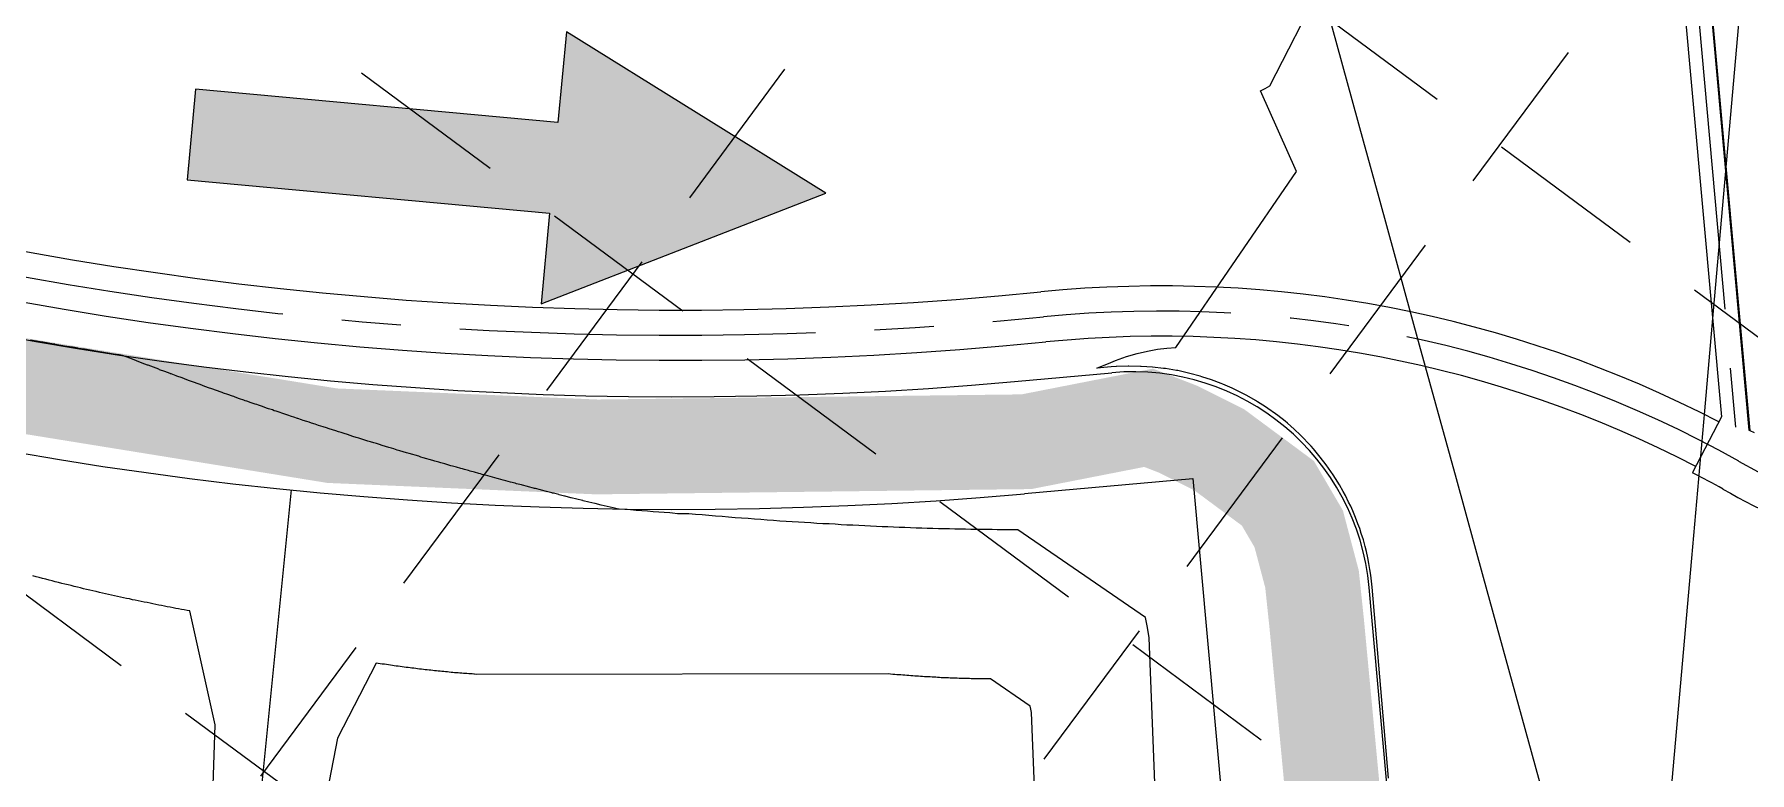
# Model space of a CAD drawing. Header units: feet. Extents: x 2260 to 6199, y 3666 to 7344.
# Drawn here: x 4510.5 to 4655.2, y 5997.4 to 6059.7 of the extents above; entities that cross this region are included whole.
import ezdxf

# ---------------------------------------------------------------- set-up
doc = ezdxf.new("R2010")
doc.units = ezdxf.units.FT
doc.header["$LTSCALE"] = 40
doc.header["$MEASUREMENT"] = 0
doc.linetypes.add('CENTER2', pattern=[1.125, 0.75, -0.125, 0.125, -0.125])
doc.linetypes.add('HIDDEN', pattern=[0.375, 0.25, -0.125])
doc.layers.get('0').update_dxf_attribs({"linetype": 'CONTINUOUS'})
for name, color, linetype in [('CL-STORM', 4, 'CENTER2'), ('CONTROL', 8, 'CONTINUOUS'), ('EOP-PROP', 4, 'CONTINUOUS'), ('EROSION BLANKETS', 84, 'CONTINUOUS'), ('GRID', 254, 'HIDDEN'), ('lots-line', 4, 'CONTINUOUS'), ('PC', 43, 'CONTINUOUS'), ('ST-ROW', 2, 'CONTINUOUS'), ('STORM', 3, 'CONTINUOUS')]:
    doc.layers.add(name, color=color, linetype=linetype)

# ---------------------------------------------------------------- blocks, each defined once
blk = doc.blocks.new('arrow')
blk.add_lwpolyline([(-67.01, -25.36), (-59.33, -25.42), (-59.57, -56.14), (-51.89, -56.2), (-51.65, -25.48), (-43.97, -25.54), (-55.3, -2.41), (-67.01, -25.36)], close=True)
at = {"color": 254}
for points in [[(-43.97, -25.54), (-67.01, -25.36), (-55.3, -2.41), (-67.01, -25.36)], [(-59.57, -56.14), (-51.89, -56.2), (-59.33, -25.42), (-51.65, -25.48)]]:
    blk.add_solid(points, dxfattribs=at)

msp = doc.modelspace()

# ---------------------------------------------------------------- linework, layer by layer
at = {"layer": 'CL-STORM', "color": 7}
msp.add_line((4646.34, 6111.2), (4654.27, 6023.69), dxfattribs=at)
for centre, radius, start, end in [((4564.71, 6344.61), 310.3, 233.3765, 275.7143), ((4605.57, 5936.35), 100, 60.8571, 95.7143), ((4702.96, 6111.03), 100, 240.8571, 275.1728), ((4741.41, 5951.12), 90, 135.3552, 166.7364)]:
    msp.add_arc(centre, radius, start, end, dxfattribs=at)
at = {"layer": 'EOP-PROP', "color": 7}
for p, q in [((4593.16, 6030.4), (4601.37, 6031.14)), ((4593.16, 6030.4), (4601.37, 6031.14)), ((4631.82, 5916.53), (4623.09, 6013.03)), ((4631.82, 5916.53), (4623.09, 6013.03))]:
    msp.add_line(p, q, dxfattribs=at)
for centre, radius, start, end in [((4564.71, 6344.61), 315.5, 233.3765, 275.1728), ((4564.71, 6344.61), 315.5, 233.3765, 275.1728), ((4603.17, 6011.22), 20, 5.1728, 95.1728), ((4603.17, 6011.22), 20, 5.1728, 95.1728)]:
    msp.add_arc(centre, radius, start, end, dxfattribs=at)
at = {"layer": 'EROSION BLANKETS', "const_width": 8}
msp.add_lwpolyline([(4411.57, 6063.97), (4435.04, 6051.92), (4457.71, 6043.18), (4473.9, 6037.79), (4499.05, 6031.74), (4535.6, 6025.83), (4557.94, 6024.88), (4594.17, 6025.32), (4604.48, 6027.34), (4606.91, 6026.4), (4610.44, 6024.64), (4615.39, 6020.97), (4617.15, 6017.96), (4618.27, 6013.72), (4618.66, 6010.02), (4627.61, 5915.19), (4627.17, 5912.73), (4625.96, 5911.56), (4624.54, 5911.05)], dxfattribs=at)
at = {"layer": 'GRID', "linetype": 'HIDDEN', "ltscale": 1.35}
for p, q in [((3332.84, 7014.93), (5935.28, 5085.76)), ((3301.73, 6972.95), (5904.16, 5043.78)), ((3270.61, 6930.98), (5873.05, 5001.81)), ((4736.81, 6364.42), (3647.62, 4895.12)), ((4778.78, 6333.31), (3689.59, 4864.01)), ((4820.76, 6302.19), (3731.57, 4832.89))]:
    msp.add_line(p, q, dxfattribs=at)
at = {"layer": 'lots-line', "color": 7}
msp.add_line((4532.15, 6021.25), (4520.63, 5906.83), dxfattribs=at)
msp.add_line((4532.15, 6021.25), (4520.63, 5906.83), dxfattribs=at)
at = {"layer": 'PC', "color": 43, "flags": 128}
for points, elevation in [([(4624.71, 5996.93), (4623.33, 6013.05), (4623.33, 6013.05), (4623.28, 6013.55), (4623.22, 6014.05), (4623.15, 6014.53), (4623.07, 6015.05), (4622.97, 6015.51), (4622.86, 6016.05), (4622.74, 6016.49), (4622.6, 6017.03), (4622.42, 6017.57), (4622.29, 6017.99), (4622.14, 6018.39), (4621.94, 6018.94), (4621.7, 6019.5), (4621.53, 6019.87), (4621.36, 6020.23), (4621.09, 6020.78), (4620.9, 6021.12), (4620.59, 6021.67), (4620.24, 6022.23), (4620.05, 6022.53), (4619.67, 6023.09), (4619.47, 6023.37), (4619.27, 6023.63), (4618.85, 6024.17), (4618.39, 6024.71), (4618.19, 6024.95), (4617.98, 6025.17), (4617.49, 6025.69), (4617.29, 6025.88), (4616.76, 6026.39), (4616.19, 6026.88), (4615.99, 6027.05), (4615.38, 6027.53), (4615.18, 6027.68), (4614.54, 6028.13), (4614.35, 6028.27), (4613.67, 6028.7), (4613.49, 6028.81), (4612.78, 6029.21), (4612.6, 6029.31), (4612.43, 6029.4), (4611.69, 6029.77), (4611.52, 6029.84), (4610.75, 6030.18), (4610.6, 6030.24), (4609.8, 6030.54), (4608.96, 6030.81), (4608.83, 6030.86), (4607.96, 6031.09), (4607.84, 6031.12), (4606.95, 6031.32), (4606.84, 6031.34), (4605.92, 6031.49), (4605.83, 6031.5), (4605.75, 6031.51), (4604.82, 6031.62), (4603.85, 6031.68), (4603.8, 6031.68), (4602.81, 6031.7), (4602.77, 6031.7), (4601.78, 6031.66), (4601.75, 6031.66), (4601.33, 6031.63), (4601.33, 6031.63), (4600.1, 6031.53), (4601.29, 6032.02), (4601.69, 6032.17), (4602.62, 6032.5), (4603.53, 6032.76), (4604.39, 6032.97), (4605.23, 6033.12), (4606.02, 6033.22), (4606.78, 6033.28), (4616.95, 6048.12), (4613.92, 6054.93), (4614.32, 6055.13), (4614.71, 6055.35), (4619, 6063.75), (4622.59, 6050.7), (4623.9, 6045.92), (4627.32, 6033.49), (4630.42, 6022.21), (4632.71, 6013.9), (4637.07, 5998.05), (4645.94, 5965.78), (4650.32, 6015.49), (4651.41, 6027.92), (4652.1, 6035.73), (4654.85, 6066.99)], 548), ([(4624.71, 5996.93), (4623.33, 6013.05), (4623.33, 6013.05), (4623.28, 6013.55), (4623.22, 6014.05), (4623.15, 6014.53), (4623.07, 6015.05), (4622.97, 6015.51), (4622.86, 6016.05), (4622.74, 6016.49), (4622.6, 6017.03), (4622.42, 6017.57), (4622.29, 6017.99), (4622.14, 6018.39), (4621.94, 6018.94), (4621.7, 6019.5), (4621.53, 6019.87), (4621.36, 6020.23), (4621.09, 6020.78), (4620.9, 6021.12), (4620.59, 6021.67), (4620.24, 6022.23), (4620.05, 6022.53), (4619.67, 6023.09), (4619.47, 6023.37), (4619.27, 6023.63), (4618.85, 6024.17), (4618.39, 6024.71), (4618.19, 6024.95), (4617.98, 6025.17), (4617.49, 6025.69), (4617.29, 6025.88), (4616.76, 6026.39), (4616.19, 6026.88), (4615.99, 6027.05), (4615.38, 6027.53), (4615.18, 6027.68), (4614.54, 6028.13), (4614.35, 6028.27), (4613.67, 6028.7), (4613.49, 6028.81), (4612.78, 6029.21), (4612.6, 6029.31), (4612.43, 6029.4), (4611.69, 6029.77), (4611.52, 6029.84), (4610.75, 6030.18), (4610.6, 6030.24), (4609.8, 6030.54), (4608.96, 6030.81), (4608.83, 6030.86), (4607.96, 6031.09), (4607.84, 6031.12), (4606.95, 6031.32), (4606.84, 6031.34), (4605.92, 6031.49), (4605.83, 6031.5), (4605.75, 6031.51), (4604.82, 6031.62), (4603.85, 6031.68), (4603.8, 6031.68), (4602.81, 6031.7), (4602.77, 6031.7), (4601.78, 6031.66), (4601.75, 6031.66), (4601.33, 6031.63), (4601.33, 6031.63), (4600.1, 6031.53), (4601.29, 6032.02), (4601.69, 6032.17), (4602.62, 6032.5), (4603.53, 6032.76), (4604.39, 6032.97), (4605.23, 6033.12), (4606.02, 6033.22), (4606.78, 6033.28), (4616.95, 6048.12), (4613.92, 6054.93), (4614.32, 6055.13), (4614.71, 6055.35), (4619, 6063.75), (4622.59, 6050.7), (4623.9, 6045.92), (4627.32, 6033.49), (4630.42, 6022.21), (4632.71, 6013.9), (4637.07, 5998.05), (4645.94, 5965.78), (4650.32, 6015.49), (4651.41, 6027.92), (4652.1, 6035.73), (4654.85, 6066.99)], 548), ([(4605.86, 5974.94), (4604.54, 6008.77), (4604.4, 6009.63), (4604.22, 6010.5), (4593.45, 6017.88), (4593.02, 6017.88), (4592.59, 6017.88), (4592.15, 6017.89), (4591.71, 6017.89), (4591.27, 6017.9), (4590.83, 6017.9), (4590.38, 6017.91), (4589.94, 6017.91), (4589.49, 6017.92), (4589.04, 6017.93), (4588.58, 6017.94), (4588.13, 6017.95), (4587.67, 6017.96), (4587.21, 6017.97), (4586.75, 6017.98), (4586.28, 6018), (4585.81, 6018.01), (4585.34, 6018.03), (4584.87, 6018.04), (4584.4, 6018.06), (4583.92, 6018.08), (4583.45, 6018.09), (4582.96, 6018.11), (4582.48, 6018.13), (4582, 6018.15), (4581.51, 6018.17), (4581.02, 6018.2), (4580.53, 6018.22), (4580.03, 6018.24), (4579.53, 6018.27), (4579.03, 6018.29), (4578.53, 6018.32), (4578.03, 6018.35), (4577.52, 6018.38), (4577.01, 6018.4), (4576.5, 6018.43), (4575.98, 6018.47), (4575.46, 6018.5), (4574.94, 6018.53), (4574.42, 6018.56), (4573.89, 6018.6), (4573.37, 6018.63), (4572.84, 6018.67), (4572.3, 6018.71), (4571.77, 6018.75), (4571.23, 6018.79), (4570.69, 6018.83), (4570.14, 6018.87), (4569.59, 6018.91), (4569.04, 6018.95), (4568.49, 6019), (4567.93, 6019.04), (4567.38, 6019.09), (4566.81, 6019.14), (4566.25, 6019.19), (4565.68, 6019.24), (4564.74, 6019.24), (4564.3, 6019.29), (4564.09, 6019.31), (4563.62, 6019.34), (4563.15, 6019.38), (4562.68, 6019.41), (4562.2, 6019.45), (4561.73, 6019.48), (4561.25, 6019.52), (4560.77, 6019.56), (4560.29, 6019.6), (4559.81, 6019.64), (4559.65, 6019.65), (4559.31, 6019.73), (4559.31, 6019.73), (4559.3, 6019.73), (4558.79, 6019.85), (4558.3, 6019.97), (4558.28, 6019.98), (4557.79, 6020.1), (4557.77, 6020.1), (4557.75, 6020.11), (4557.26, 6020.22), (4556.78, 6020.34), (4556.75, 6020.35), (4556.71, 6020.36), (4556.24, 6020.48), (4555.77, 6020.59), (4555.73, 6020.6), (4555.27, 6020.72), (4555.21, 6020.73), (4554.76, 6020.84), (4554.71, 6020.86), (4554.26, 6020.97), (4554.2, 6020.99), (4554.13, 6021), (4553.69, 6021.12), (4553.25, 6021.23), (4553.18, 6021.25), (4552.75, 6021.36), (4552.67, 6021.38), (4552.59, 6021.4), (4552.16, 6021.51), (4552.07, 6021.54), (4551.65, 6021.65), (4551.56, 6021.67), (4551.15, 6021.78), (4551.05, 6021.81), (4550.64, 6021.91), (4550.24, 6022.02), (4550.13, 6022.05), (4550.02, 6022.08), (4549.63, 6022.19), (4549.51, 6022.22), (4549.12, 6022.32), (4548.74, 6022.43), (4548.62, 6022.46), (4548.24, 6022.56), (4548.11, 6022.6), (4547.98, 6022.64), (4547.61, 6022.74), (4547.25, 6022.84), (4547.1, 6022.88), (4546.75, 6022.98), (4546.6, 6023.02), (4546.45, 6023.06), (4546.1, 6023.16), (4545.76, 6023.26), (4545.6, 6023.3), (4545.26, 6023.4), (4545.09, 6023.45), (4544.76, 6023.54), (4544.59, 6023.59), (4544.27, 6023.69), (4544.09, 6023.74), (4543.77, 6023.83), (4543.59, 6023.88), (4543.28, 6023.97), (4543.09, 6024.03), (4542.9, 6024.09), (4542.59, 6024.18), (4542.39, 6024.24), (4542.09, 6024.32), (4541.88, 6024.39), (4541.59, 6024.47), (4541.3, 6024.56), (4541.09, 6024.62), (4540.81, 6024.71), (4540.59, 6024.77), (4540.37, 6024.84), (4540.09, 6024.92), (4539.82, 6025.01), (4539.6, 6025.08), (4539.33, 6025.16), (4539.1, 6025.23), (4538.84, 6025.31), (4538.6, 6025.38), (4538.36, 6025.46), (4538.1, 6025.54), (4537.86, 6025.61), (4537.61, 6025.69), (4537.35, 6025.77), (4537.11, 6025.85), (4536.88, 6025.92), (4536.62, 6026.01), (4536.35, 6026.09), (4536.12, 6026.16), (4535.9, 6026.23), (4535.63, 6026.32), (4535.35, 6026.41), (4535.13, 6026.48), (4534.85, 6026.57), (4534.64, 6026.64), (4534.44, 6026.7), (4534.15, 6026.8), (4533.85, 6026.9), (4533.66, 6026.96), (4533.46, 6027.02), (4533.16, 6027.12), (4533.01, 6027.17), (4532.7, 6027.28), (4532.67, 6027.29), (4532.36, 6027.39), (4532.18, 6027.45), (4531.86, 6027.56), (4531.69, 6027.61), (4531.36, 6027.72), (4531.2, 6027.78), (4530.87, 6027.89), (4530.71, 6027.94), (4530.55, 6028), (4530.22, 6028.11), (4530.07, 6028.16), (4529.73, 6028.28), (4529.38, 6028.4), (4529.24, 6028.45), (4529.1, 6028.49), (4528.75, 6028.61), (4528.39, 6028.74), (4528.27, 6028.78), (4528.14, 6028.83), (4527.78, 6028.95), (4527.41, 6029.09), (4527.29, 6029.13), (4527.18, 6029.17), (4526.8, 6029.3), (4526.42, 6029.43), (4526.32, 6029.47), (4526.22, 6029.51), (4525.83, 6029.64), (4525.44, 6029.78), (4525.35, 6029.82), (4525.26, 6029.85), (4524.86, 6029.99), (4524.46, 6030.14), (4524.38, 6030.17), (4524.3, 6030.2), (4523.9, 6030.34), (4523.48, 6030.5), (4523.41, 6030.52), (4523.35, 6030.55), (4522.93, 6030.7), (4522.5, 6030.86), (4522.45, 6030.88), (4522.02, 6031.04), (4521.96, 6031.06), (4521.92, 6031.07), (4521.48, 6031.24), (4521.04, 6031.4), (4521, 6031.42), (4520.96, 6031.43), (4520.52, 6031.6), (4520.07, 6031.77), (4520.04, 6031.78), (4520.02, 6031.79), (4519.56, 6031.96), (4519.1, 6032.14), (4519.08, 6032.15), (4518.61, 6032.33), (4518.6, 6032.33), (4518.6, 6032.34), (4518.13, 6032.52), (4517.9, 6032.61), (4517.64, 6032.65), (4517.64, 6032.65), (4517.15, 6032.72), (4516.66, 6032.8), (4516.65, 6032.8), (4516.65, 6032.8), (4516.16, 6032.88), (4516.15, 6032.88), (4515.66, 6032.96), (4515.65, 6032.96), (4515.17, 6033.04), (4514.69, 6033.12), (4514.68, 6033.12), (4514.66, 6033.12), (4514.18, 6033.2), (4514.17, 6033.21), (4513.69, 6033.29), (4513.22, 6033.37), (4513.2, 6033.37), (4513.18, 6033.37), (4512.71, 6033.45), (4512.24, 6033.53), (4512.21, 6033.54), (4512.21, 6033.54), (4512.13, 6033.55), (4512.1, 6033.56), (4511.64, 6033.64), (4511.18, 6033.72), (4511.15, 6033.73), (4511.11, 6033.73), (4510.65, 6033.81), (4510.62, 6033.82), (4510.16, 6033.9)], 549), ([(4605.86, 5974.94), (4604.54, 6008.77), (4604.4, 6009.63), (4604.22, 6010.5), (4593.45, 6017.88), (4593.02, 6017.88), (4592.59, 6017.88), (4592.15, 6017.89), (4591.71, 6017.89), (4591.27, 6017.9), (4590.83, 6017.9), (4590.38, 6017.91), (4589.94, 6017.91), (4589.49, 6017.92), (4589.04, 6017.93), (4588.58, 6017.94), (4588.13, 6017.95), (4587.67, 6017.96), (4587.21, 6017.97), (4586.75, 6017.98), (4586.28, 6018), (4585.81, 6018.01), (4585.34, 6018.03), (4584.87, 6018.04), (4584.4, 6018.06), (4583.92, 6018.08), (4583.45, 6018.09), (4582.96, 6018.11), (4582.48, 6018.13), (4582, 6018.15), (4581.51, 6018.17), (4581.02, 6018.2), (4580.53, 6018.22), (4580.03, 6018.24), (4579.53, 6018.27), (4579.03, 6018.29), (4578.53, 6018.32), (4578.03, 6018.35), (4577.52, 6018.38), (4577.01, 6018.4), (4576.5, 6018.43), (4575.98, 6018.47), (4575.46, 6018.5), (4574.94, 6018.53), (4574.42, 6018.56), (4573.89, 6018.6), (4573.37, 6018.63), (4572.84, 6018.67), (4572.3, 6018.71), (4571.77, 6018.75), (4571.23, 6018.79), (4570.69, 6018.83), (4570.14, 6018.87), (4569.59, 6018.91), (4569.04, 6018.95), (4568.49, 6019), (4567.93, 6019.04), (4567.38, 6019.09), (4566.81, 6019.14), (4566.25, 6019.19), (4565.68, 6019.24), (4564.74, 6019.24), (4564.3, 6019.29), (4564.09, 6019.31), (4563.62, 6019.34), (4563.15, 6019.38), (4562.68, 6019.41), (4562.2, 6019.45), (4561.73, 6019.48), (4561.25, 6019.52), (4560.77, 6019.56), (4560.29, 6019.6), (4559.81, 6019.64), (4559.65, 6019.65), (4559.31, 6019.73), (4559.31, 6019.73), (4559.3, 6019.73), (4558.79, 6019.85), (4558.3, 6019.97), (4558.28, 6019.98), (4557.79, 6020.1), (4557.77, 6020.1), (4557.75, 6020.11), (4557.26, 6020.22), (4556.78, 6020.34), (4556.75, 6020.35), (4556.71, 6020.36), (4556.24, 6020.48), (4555.77, 6020.59), (4555.73, 6020.6), (4555.27, 6020.72), (4555.21, 6020.73), (4554.76, 6020.84), (4554.71, 6020.86), (4554.26, 6020.97), (4554.2, 6020.99), (4554.13, 6021), (4553.69, 6021.12), (4553.25, 6021.23), (4553.18, 6021.25), (4552.75, 6021.36), (4552.67, 6021.38), (4552.59, 6021.4), (4552.16, 6021.51), (4552.07, 6021.54), (4551.65, 6021.65), (4551.56, 6021.67), (4551.15, 6021.78), (4551.05, 6021.81), (4550.64, 6021.91), (4550.24, 6022.02), (4550.13, 6022.05), (4550.02, 6022.08), (4549.63, 6022.19), (4549.51, 6022.22), (4549.12, 6022.32), (4548.74, 6022.43), (4548.62, 6022.46), (4548.24, 6022.56), (4548.11, 6022.6), (4547.98, 6022.64), (4547.61, 6022.74), (4547.25, 6022.84), (4547.1, 6022.88), (4546.75, 6022.98), (4546.6, 6023.02), (4546.45, 6023.06), (4546.1, 6023.16), (4545.76, 6023.26), (4545.6, 6023.3), (4545.26, 6023.4), (4545.09, 6023.45), (4544.76, 6023.54), (4544.59, 6023.59), (4544.27, 6023.69), (4544.09, 6023.74), (4543.77, 6023.83), (4543.59, 6023.88), (4543.28, 6023.97), (4543.09, 6024.03), (4542.9, 6024.09), (4542.59, 6024.18), (4542.39, 6024.24), (4542.09, 6024.32), (4541.88, 6024.39), (4541.59, 6024.47), (4541.3, 6024.56), (4541.09, 6024.62), (4540.81, 6024.71), (4540.59, 6024.77), (4540.37, 6024.84), (4540.09, 6024.92), (4539.82, 6025.01), (4539.6, 6025.08), (4539.33, 6025.16), (4539.1, 6025.23), (4538.84, 6025.31), (4538.6, 6025.38), (4538.36, 6025.46), (4538.1, 6025.54), (4537.86, 6025.61), (4537.61, 6025.69), (4537.35, 6025.77), (4537.11, 6025.85), (4536.88, 6025.92), (4536.62, 6026.01), (4536.35, 6026.09), (4536.12, 6026.16), (4535.9, 6026.23), (4535.63, 6026.32), (4535.35, 6026.41), (4535.13, 6026.48), (4534.85, 6026.57), (4534.64, 6026.64), (4534.44, 6026.7), (4534.15, 6026.8), (4533.85, 6026.9), (4533.66, 6026.96), (4533.46, 6027.02), (4533.16, 6027.12), (4533.01, 6027.17), (4532.7, 6027.28), (4532.67, 6027.29), (4532.36, 6027.39), (4532.18, 6027.45), (4531.86, 6027.56), (4531.69, 6027.61), (4531.36, 6027.72), (4531.2, 6027.78), (4530.87, 6027.89), (4530.71, 6027.94), (4530.55, 6028), (4530.22, 6028.11), (4530.07, 6028.16), (4529.73, 6028.28), (4529.38, 6028.4), (4529.24, 6028.45), (4529.1, 6028.49), (4528.75, 6028.61), (4528.39, 6028.74), (4528.27, 6028.78), (4528.14, 6028.83), (4527.78, 6028.95), (4527.41, 6029.09), (4527.29, 6029.13), (4527.18, 6029.17), (4526.8, 6029.3), (4526.42, 6029.43), (4526.32, 6029.47), (4526.22, 6029.51), (4525.83, 6029.64), (4525.44, 6029.78), (4525.35, 6029.82), (4525.26, 6029.85), (4524.86, 6029.99), (4524.46, 6030.14), (4524.38, 6030.17), (4524.3, 6030.2), (4523.9, 6030.34), (4523.48, 6030.5), (4523.41, 6030.52), (4523.35, 6030.55), (4522.93, 6030.7), (4522.5, 6030.86), (4522.45, 6030.88), (4522.02, 6031.04), (4521.96, 6031.06), (4521.92, 6031.07), (4521.48, 6031.24), (4521.04, 6031.4), (4521, 6031.42), (4520.96, 6031.43), (4520.52, 6031.6), (4520.07, 6031.77), (4520.04, 6031.78), (4520.02, 6031.79), (4519.56, 6031.96), (4519.1, 6032.14), (4519.08, 6032.15), (4518.61, 6032.33), (4518.6, 6032.33), (4518.6, 6032.34), (4518.13, 6032.52), (4517.9, 6032.61), (4517.64, 6032.65), (4517.64, 6032.65), (4517.15, 6032.72), (4516.66, 6032.8), (4516.65, 6032.8), (4516.65, 6032.8), (4516.16, 6032.88), (4516.15, 6032.88), (4515.66, 6032.96), (4515.65, 6032.96), (4515.17, 6033.04), (4514.69, 6033.12), (4514.68, 6033.12), (4514.66, 6033.12), (4514.18, 6033.2), (4514.17, 6033.21), (4513.69, 6033.29), (4513.22, 6033.37), (4513.2, 6033.37), (4513.18, 6033.37), (4512.71, 6033.45), (4512.24, 6033.53), (4512.21, 6033.54), (4512.21, 6033.54), (4512.13, 6033.55), (4512.1, 6033.56), (4511.64, 6033.64), (4511.18, 6033.72), (4511.15, 6033.73), (4511.11, 6033.73), (4510.65, 6033.81), (4510.62, 6033.82), (4510.16, 6033.9)], 549), ([(4523.85, 5944.67), (4525.73, 6001.43), (4523.59, 6011.05), (4523.36, 6011.09), (4523.12, 6011.13), (4522.88, 6011.17), (4522.64, 6011.22), (4522.4, 6011.26), (4522.17, 6011.31), (4521.93, 6011.35), (4521.69, 6011.4), (4521.44, 6011.45), (4521.2, 6011.49), (4520.96, 6011.54), (4520.72, 6011.59), (4520.47, 6011.64), (4520.23, 6011.69), (4519.98, 6011.74), (4519.74, 6011.79), (4519.49, 6011.84), (4519.24, 6011.89), (4518.99, 6011.94), (4518.74, 6011.99), (4518.5, 6012.05), (4518.24, 6012.1), (4517.99, 6012.16), (4517.74, 6012.21), (4517.49, 6012.27), (4517.24, 6012.32), (4516.98, 6012.38), (4516.73, 6012.44), (4516.47, 6012.49), (4516.22, 6012.55), (4515.96, 6012.61), (4515.7, 6012.67), (4515.66, 6012.68), (4515.4, 6012.74), (4515.14, 6012.8), (4514.88, 6012.86), (4514.62, 6012.92), (4514.36, 6012.98), (4514.1, 6013.05), (4513.84, 6013.11), (4513.57, 6013.18), (4513.31, 6013.24), (4513.04, 6013.31), (4512.78, 6013.37), (4512.51, 6013.44), (4512.24, 6013.51), (4511.97, 6013.57), (4511.71, 6013.64), (4511.44, 6013.71), (4511.16, 6013.78), (4510.89, 6013.85), (4510.62, 6013.92), (4510.35, 6013.99)], 550), ([(4523.85, 5944.67), (4525.73, 6001.43), (4523.59, 6011.05), (4523.36, 6011.09), (4523.12, 6011.13), (4522.88, 6011.17), (4522.64, 6011.22), (4522.4, 6011.26), (4522.17, 6011.31), (4521.93, 6011.35), (4521.69, 6011.4), (4521.44, 6011.45), (4521.2, 6011.49), (4520.96, 6011.54), (4520.72, 6011.59), (4520.47, 6011.64), (4520.23, 6011.69), (4519.98, 6011.74), (4519.74, 6011.79), (4519.49, 6011.84), (4519.24, 6011.89), (4518.99, 6011.94), (4518.74, 6011.99), (4518.5, 6012.05), (4518.24, 6012.1), (4517.99, 6012.16), (4517.74, 6012.21), (4517.49, 6012.27), (4517.24, 6012.32), (4516.98, 6012.38), (4516.73, 6012.44), (4516.47, 6012.49), (4516.22, 6012.55), (4515.96, 6012.61), (4515.7, 6012.67), (4515.66, 6012.68), (4515.4, 6012.74), (4515.14, 6012.8), (4514.88, 6012.86), (4514.62, 6012.92), (4514.36, 6012.98), (4514.1, 6013.05), (4513.84, 6013.11), (4513.57, 6013.18), (4513.31, 6013.24), (4513.04, 6013.31), (4512.78, 6013.37), (4512.51, 6013.44), (4512.24, 6013.51), (4511.97, 6013.57), (4511.71, 6013.64), (4511.44, 6013.71), (4511.16, 6013.78), (4510.89, 6013.85), (4510.62, 6013.92), (4510.35, 6013.99)], 550), ([(4541.84, 6006.28), (4541.67, 6006.3), (4541.51, 6006.32), (4541.34, 6006.35), (4541.18, 6006.37), (4541.01, 6006.39), (4540.84, 6006.42), (4540.68, 6006.44), (4540.51, 6006.46), (4540.34, 6006.49), (4540.17, 6006.51), (4540, 6006.54), (4539.83, 6006.56), (4539.66, 6006.59), (4539.49, 6006.62), (4539.31, 6006.64), (4536.04, 6000.31), (4525.67, 5946.75)], 550), ([(4541.84, 6006.28), (4541.67, 6006.3), (4541.51, 6006.32), (4541.34, 6006.35), (4541.18, 6006.37), (4541.01, 6006.39), (4540.84, 6006.42), (4540.68, 6006.44), (4540.51, 6006.46), (4540.34, 6006.49), (4540.17, 6006.51), (4540, 6006.54), (4539.83, 6006.56), (4539.66, 6006.59), (4539.49, 6006.62), (4539.31, 6006.64), (4536.04, 6000.31), (4525.67, 5946.75)], 550), ([(4595.01, 5991.98), (4594.59, 6002.47), (4594.55, 6002.74), (4594.49, 6003.01), (4591.15, 6005.3), (4591.02, 6005.3), (4590.89, 6005.3), (4590.75, 6005.3), (4590.61, 6005.31), (4590.48, 6005.31), (4590.34, 6005.31), (4590.2, 6005.31), (4590.06, 6005.31), (4589.92, 6005.32), (4589.78, 6005.32), (4589.64, 6005.32), (4589.5, 6005.32), (4589.36, 6005.33), (4589.22, 6005.33), (4589.07, 6005.33), (4588.93, 6005.34), (4588.78, 6005.34), (4588.64, 6005.35), (4588.49, 6005.35), (4588.34, 6005.36), (4588.2, 6005.36), (4588.05, 6005.37), (4587.9, 6005.37), (4587.75, 6005.38), (4587.6, 6005.39), (4587.45, 6005.39), (4587.29, 6005.4), (4587.14, 6005.41), (4586.99, 6005.41), (4586.83, 6005.42), (4586.68, 6005.43), (4586.52, 6005.44), (4586.37, 6005.45), (4586.21, 6005.46), (4586.05, 6005.47), (4585.89, 6005.47), (4585.73, 6005.48), (4585.57, 6005.49), (4585.41, 6005.5), (4585.25, 6005.51), (4585.08, 6005.53), (4584.92, 6005.54), (4584.76, 6005.55), (4584.59, 6005.56), (4584.42, 6005.57), (4584.26, 6005.58), (4584.09, 6005.6), (4583.92, 6005.61), (4583.75, 6005.62), (4583.58, 6005.64), (4583.41, 6005.65), (4583.23, 6005.66), (4583.06, 6005.68), (4582.89, 6005.69), (4582.71, 6005.71), (4582.54, 6005.72), (4547.76, 6005.68), (4547.62, 6005.7), (4547.56, 6005.71), (4547.41, 6005.72), (4547.27, 6005.73), (4547.12, 6005.74), (4546.97, 6005.75), (4546.82, 6005.76), (4546.68, 6005.77), (4546.53, 6005.78), (4546.38, 6005.8), (4546.23, 6005.81), (4546.08, 6005.82), (4545.93, 6005.83), (4545.78, 6005.85), (4545.63, 6005.86), (4545.48, 6005.87), (4545.32, 6005.89), (4545.17, 6005.9), (4545.02, 6005.92), (4544.86, 6005.93), (4544.71, 6005.95), (4544.55, 6005.96), (4544.4, 6005.98), (4544.24, 6006), (4544.09, 6006.01), (4543.93, 6006.03), (4543.77, 6006.05), (4543.61, 6006.07), (4543.45, 6006.08), (4543.29, 6006.1), (4543.14, 6006.12), (4542.98, 6006.14), (4542.81, 6006.16), (4542.65, 6006.18), (4542.49, 6006.2), (4542.33, 6006.22), (4542.17, 6006.24), (4542, 6006.26), (4541.84, 6006.28)], 550), ([(4595.01, 5991.98), (4594.59, 6002.47), (4594.55, 6002.74), (4594.49, 6003.01), (4591.15, 6005.3), (4591.02, 6005.3), (4590.89, 6005.3), (4590.75, 6005.3), (4590.61, 6005.31), (4590.48, 6005.31), (4590.34, 6005.31), (4590.2, 6005.31), (4590.06, 6005.31), (4589.92, 6005.32), (4589.78, 6005.32), (4589.64, 6005.32), (4589.5, 6005.32), (4589.36, 6005.33), (4589.22, 6005.33), (4589.07, 6005.33), (4588.93, 6005.34), (4588.78, 6005.34), (4588.64, 6005.35), (4588.49, 6005.35), (4588.34, 6005.36), (4588.2, 6005.36), (4588.05, 6005.37), (4587.9, 6005.37), (4587.75, 6005.38), (4587.6, 6005.39), (4587.45, 6005.39), (4587.29, 6005.4), (4587.14, 6005.41), (4586.99, 6005.41), (4586.83, 6005.42), (4586.68, 6005.43), (4586.52, 6005.44), (4586.37, 6005.45), (4586.21, 6005.46), (4586.05, 6005.47), (4585.89, 6005.47), (4585.73, 6005.48), (4585.57, 6005.49), (4585.41, 6005.5), (4585.25, 6005.51), (4585.08, 6005.53), (4584.92, 6005.54), (4584.76, 6005.55), (4584.59, 6005.56), (4584.42, 6005.57), (4584.26, 6005.58), (4584.09, 6005.6), (4583.92, 6005.61), (4583.75, 6005.62), (4583.58, 6005.64), (4583.41, 6005.65), (4583.23, 6005.66), (4583.06, 6005.68), (4582.89, 6005.69), (4582.71, 6005.71), (4582.54, 6005.72), (4547.76, 6005.68), (4547.62, 6005.7), (4547.56, 6005.71), (4547.41, 6005.72), (4547.27, 6005.73), (4547.12, 6005.74), (4546.97, 6005.75), (4546.82, 6005.76), (4546.68, 6005.77), (4546.53, 6005.78), (4546.38, 6005.8), (4546.23, 6005.81), (4546.08, 6005.82), (4545.93, 6005.83), (4545.78, 6005.85), (4545.63, 6005.86), (4545.48, 6005.87), (4545.32, 6005.89), (4545.17, 6005.9), (4545.02, 6005.92), (4544.86, 6005.93), (4544.71, 6005.95), (4544.55, 6005.96), (4544.4, 6005.98), (4544.24, 6006), (4544.09, 6006.01), (4543.93, 6006.03), (4543.77, 6006.05), (4543.61, 6006.07), (4543.45, 6006.08), (4543.29, 6006.1), (4543.14, 6006.12), (4542.98, 6006.14), (4542.81, 6006.16), (4542.65, 6006.18), (4542.49, 6006.2), (4542.33, 6006.22), (4542.17, 6006.24), (4542, 6006.26), (4541.84, 6006.28)], 550)]:
    msp.add_lwpolyline(points, dxfattribs=dict(at, elevation=elevation))
at = {"layer": 'ST-ROW', "color": 7}
for p, q in [((4594.02, 6020.94), (4608.2, 6022.22)), ((4594.02, 6020.94), (4608.2, 6022.22)), ((4608.2, 6022.22), (4618.57, 5907.69)), ((4608.2, 6022.22), (4618.57, 5907.69))]:
    msp.add_line(p, q, dxfattribs=at)
msp.add_arc((4564.71, 6344.61), 325, 233.3765, 275.1728, dxfattribs=at)
msp.add_arc((4564.71, 6344.61), 325, 233.3765, 275.1728, dxfattribs=at)
at = {"layer": 'STORM', "color": 7}
for p, q in [((4645.25, 6111.1), (4652.82, 6027.43)), ((4645.25, 6111.1), (4652.82, 6027.43)), ((4647.44, 6111.3), (4655.13, 6026.31)), ((4647.5, 6111.3), (4655.2, 6026.28)), ((4652.82, 6027.43), (4650.38, 6022.71)), ((4652.82, 6027.43), (4650.38, 6022.71))]:
    msp.add_line(p, q, dxfattribs=at)
for centre, radius, start, end in [((4564.71, 6344.61), 308.18, 233.3765, 275.7143), ((4564.71, 6344.61), 308.18, 233.3765, 275.7143), ((4564.71, 6344.61), 312.42, 233.3765, 275.7143), ((4564.71, 6344.61), 312.42, 233.3765, 275.7143), ((4605.57, 5936.35), 102.12, 62.5761, 95.7143), ((4605.57, 5936.35), 102.12, 62.5761, 95.7143), ((4605.57, 5936.35), 97.88, 62.5761, 95.7143), ((4605.57, 5936.35), 97.88, 62.5761, 95.7143), ((4605.57, 5936.35), 102.71, 60.8571, 61.1455), ((4605.57, 5936.35), 97.29, 60.8571, 62.5761), ((4605.57, 5936.35), 97.29, 60.8571, 62.5761), ((4702.96, 6111.03), 102.71, 240.8571, 253.7479), ((4702.96, 6111.03), 102.71, 240.8571, 253.7479), ((4741.41, 5951.12), 90.96, 137.6211, 166.7364), ((4741.41, 5951.12), 90.96, 137.6211, 166.7364), ((4741.41, 5951.12), 89.04, 136.9973, 166.7364), ((4741.41, 5951.12), 89.04, 136.9973, 166.7364)]:
    msp.add_arc(centre, radius, start, end, dxfattribs=at)

# ---------------------------------------------------------------- block references
at = {"layer": 'CONTROL', "rotation": 265.1743179158092}
msp.add_blockref('arrow', (4574.99, 5991), dxfattribs=at)

doc.saveas('drawing.dxf')
